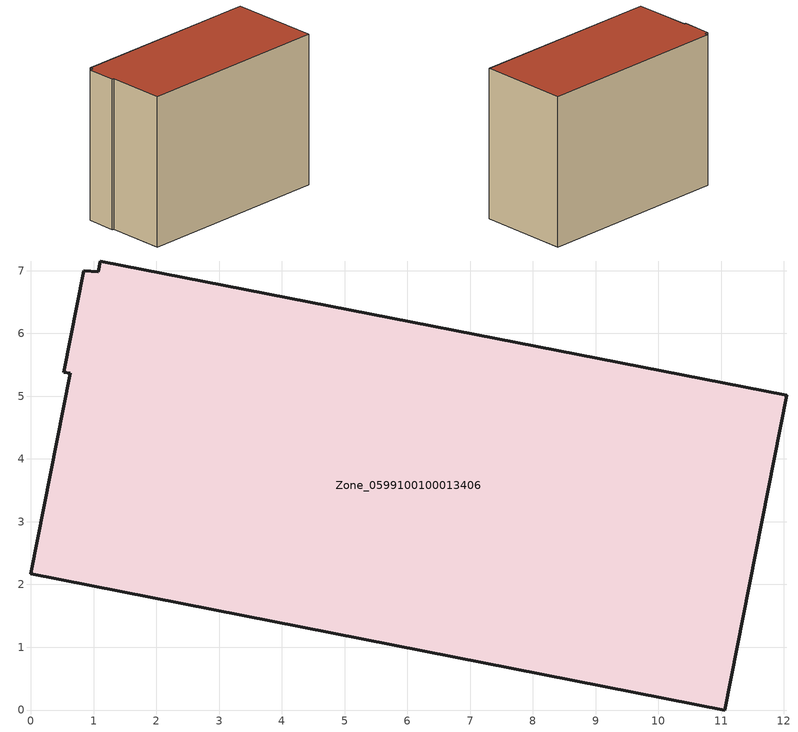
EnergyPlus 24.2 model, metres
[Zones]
Zone_0599100100013406
 floor ground (C_G): 1.07,6.98 1.11,7.15 12.04,5.02 11.06,0 0,2.17 0.63,5.36 0.53,5.38 0.84,7 z0
 wall outside (C_F): 11.06,0 12.04,5.02 1.11,7.15 1.07,6.98 0.84,7 0.53,5.38 0.63,5.36 0,2.17 11.06,0 z0:8.66
 roof outside (C_R): 1.11,7.15 1.07,6.98 0.84,7 0.53,5.38 0.63,5.36 0,2.17 11.06,0 12.04,5.02 z8.66
[BUILDING]
Pand.0599100100013406: North Axis=0; Terrain=City; Loads Convergence Tolerance Value=0.04; Temperature Convergence Tolerance Value=0.4; Solar Distribution=FullExterior; Maximum Number of Warmup Days=25; Minimum Number of Warmup Days=1
[Site:Location]
Rotterdam.The.Hague.AP_ZH_NLD Design_Conditions: Latitude=51.96; Longitude=4.45; Time Zone=1; Elevation=-4.5
[SITE:GROUNDTEMPERATURE:BUILDINGSURFACE]
18, 18, 18, 18, 18, 18, 18, 18, 18, 18, 18, 18
[MATERIAL] Thermal Absorptance=0.9; Solar Absorptance=0.7; Visible Absorptance=0.7
Name | Roughness | Thickness | Conductivity | Density | Specific Heat
G.TI.2015-2018 | MediumSmooth | 0.15 | 0.0428571 | 540 | 1210
F.TI.2015-2018 | Rough | 0.3 | 0.0666667 | 1920 | 840
R.TI.2015-2018 | MediumRough | 0.2 | 0.0333333 | 1500 | 1000
[CONSTRUCTION]
C_G: G.TI.2015-2018
C_F: F.TI.2015-2018
C_R: R.TI.2015-2018
[ZONE]
Zone_0599100100013406: Type=1; Multiplier=1; Ceiling Height=Autocalculate; Volume=Autocalculate; Floor Area=autocalculate; Part of Total Floor Area=Yes
[ZONEINFILTRATION:DESIGNFLOWRATE]
Infil_Zone_0599100100013406: Zone or ZoneList or Space or SpaceList=Zone_0599100100013406; Schedule=AlwaysOn; Design Flow Rate Calculation Method=Flow/Area; Flow Rate per Floor Area=0.0015; Constant Term Coefficient=1; Temperature Term Coefficient=0; Velocity Term Coefficient=0; Velocity Squared Term Coefficient=0
[HVACTEMPLATE:ZONE:IDEALLOADSAIRSYSTEM]
Zone_0599100100013406: Maximum Heating Supply Air Temperature=50; Minimum Cooling Supply Air Temperature=13; Maximum Heating Supply Air Humidity Ratio=0.0156; Minimum Cooling Supply Air Humidity Ratio=0.0077; Heating Limit=NoLimit; Cooling Limit=NoLimit; Dehumidification Control Type=ConstantSensibleHeatRatio; Cooling Sensible Heat Ratio=0.7; Dehumidification Setpoint=60; Humidification Control Type=None; Humidification Setpoint=30; Outdoor Air Method=None; Outdoor Air Flow Rate per Person=0.00944; Outdoor Air Flow Rate per Zone Floor Area=0; Outdoor Air Flow Rate per Zone=0; Demand Controlled Ventilation Type=None; Outdoor Air Economizer Type=NoEconomizer; Heat Recovery Type=None; Sensible Heat Recovery Effectiveness=0.7; Latent Heat Recovery Effectiveness=0.65
[ZONECONTROL:THERMOSTAT]
ThermostatControl_Zone_0599100100013406: Zone or ZoneList=Zone_0599100100013406; Control Type Schedule=DualSetpointControlType; Control 1=Thermostat_Zone_0599100100013406; Temperature Difference Between Cutout And Setpoint=0
[THERMOSTATSETPOINT:DUALSETPOINT]
Thermostat_Zone_0599100100013406: Heating Setpoint Temperature Schedule=HeatingSetpoint_Zone_0599100100013406; Cooling Setpoint Temperature Schedule=CoolingSetpoint_Zone_0599100100013406
[SCHEDULE:COMPACT]
HeatingSetpoint_Zone_0599100100013406: Through: 12/31, For: AllDays, Until: 24:00, 21
CoolingSetpoint_Zone_0599100100013406: Through: 12/31, For: AllDays, Until: 24:00, 24
DualSetpointControlType: Through: 12/31, For: AllDays, Until: 24:00, 4
AlwaysOn: Through: 12/31, For: AllDays, Until: 24:00, 1
